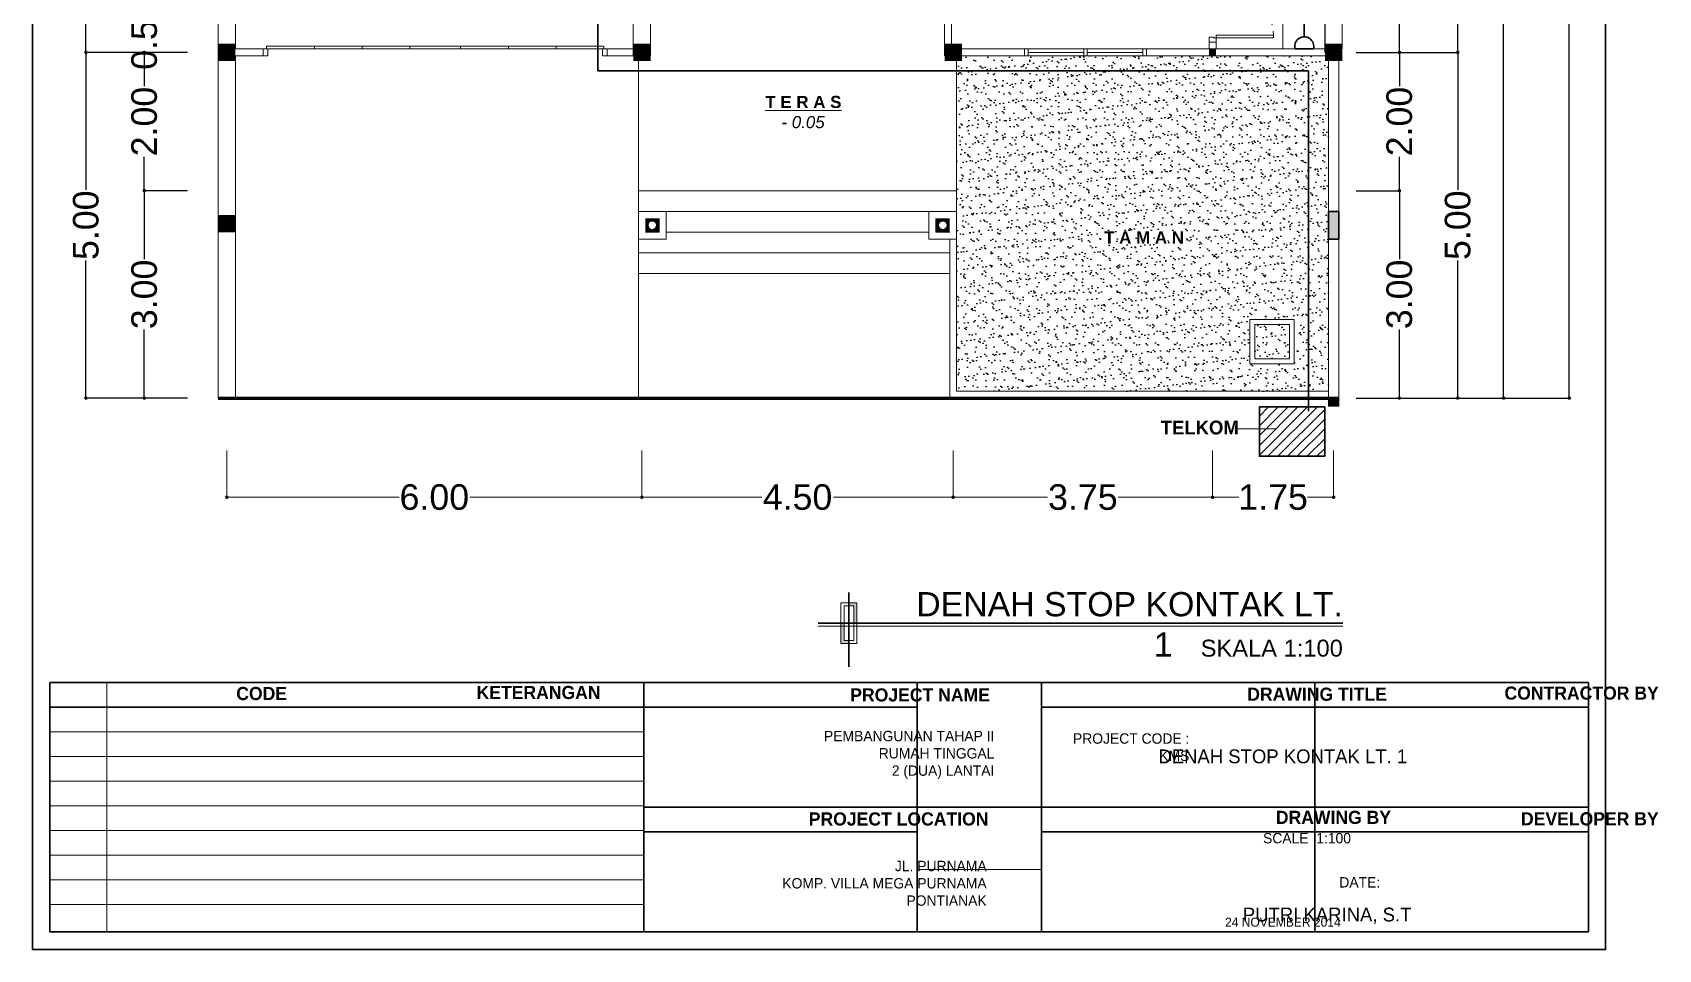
# Model space of a CAD drawing. Header units: millimetres. Extents: x 3154 to 8657, y 46 to 4632.
# Drawn here: x 3154 to 5504, y 46 to 1372 of the extents above; entities that cross this region are included whole.
import ezdxf

# ---------------------------------------------------------------- set-up
doc = ezdxf.new("R2010")
doc.units = ezdxf.units.MM
doc.linetypes.add('ACAD_ISO03W100', pattern=[30, 12, -18])
doc.layers.add('1', color=7, linetype='Continuous')
for name, color, linetype, lineweight in [('A_DEN_TEXT', 7, 'Continuous', 0), ('Dimensi', 7, 'Continuous', 5), ('Dinding', 7, 'Continuous', 15), ('lampu', 1, 'Continuous', 30), ('Lantai_Arsir', 8, 'Continuous', 5), ('P_N_J', 6, 'Continuous', 9), ('Tangga', 250, 'Continuous', 9)]:
    doc.layers.add(name, color=color, linetype=linetype, lineweight=lineweight)
doc.styles.add('kop1', font='swisscl.ttf')
doc.styles.get("Standard").update_dxf_attribs({"font": 'arial.ttf'})
doc.dimstyles.get("Standard").update_dxf_attribs({"dimtxt": 30, "dimasz": 5, "dimexe": 2, "dimexo": 20, "dimgap": 3, "dimtad": 0, "dimlfac": 0.01, "dimzin": 0, "dimdsep": 46, "dimtxsty": 'Standard', "dimblk": 'DOT', "dimcen": 0.09, "dimadec": 0, "dimazin": 0, "dimtfac": 1, "dimtofl": 0, "dimtmove": 0, "dimatfit": 3, "dimldrblk": 'DOT', "dimfxl": 0.18, "dimtolj": 1, "dimtzin": 0, "dimarcsym": 0})

# ---------------------------------------------------------------- blocks, each defined once
blk = doc.blocks.new('_Dot')
at = {"color": 0, "linetype": 'ByBlock', "lineweight": -2}
blk.add_line((-0.5, 0), (-1, 0), dxfattribs=at)
at = {"color": 0, "linetype": 'ByBlock', "const_width": 0.5}
blk.add_lwpolyline([(-0.25, 0, 1), (0.25, 0, 1)], format="xyb", close=True, dxfattribs=at)
blk = doc.blocks.new('*D3')
at = {"layer": 'Defpoints', "color": 0, "transparency": 16777216}
for p in [(3434.9, 787.8), (4034.9, 787.8), (4034.9, 700)]:
    blk.add_point(p, dxfattribs=at)
at = {"layer": 'Dimensi', "color": 0, "transparency": 16777216}
for p, q in [((3434.9, 767.8), (3434.9, 698)), ((4034.9, 767.8), (4034.9, 698)), ((3439.9, 700), (3683.9, 700)), ((4029.9, 700), (3786, 700))]:
    blk.add_line(p, q, dxfattribs=at)
at = {"layer": 'Dimensi', "color": 0, "transparency": 16777216, "xscale": 5, "yscale": 5, "zscale": 5, "rotation": 180}
blk.add_blockref('_Dot', (3434.9, 700), dxfattribs=at)
at = {"layer": 'Dimensi', "color": 0, "transparency": 16777216, "xscale": 5, "yscale": 5, "zscale": 5}
blk.add_blockref('_Dot', (4034.9, 700), dxfattribs=at)
at = {"layer": 'Dimensi', "color": 0, "transparency": 16777216, "insert": (3734.9, 700), "char_height": 37, "attachment_point": 5}
blk.add_mtext('\\A1;6.00', dxfattribs=at)
blk = doc.blocks.new('*D4')
at = {"layer": 'Defpoints', "color": 0, "transparency": 16777216}
for p in [(4034.9, 787.8), (4484.9, 787.8), (4484.9, 700)]:
    blk.add_point(p, dxfattribs=at)
at = {"layer": 'Dimensi', "color": 0, "transparency": 16777216}
for p, q in [((4034.9, 767.8), (4034.9, 698)), ((4484.9, 767.8), (4484.9, 698)), ((4039.9, 700), (4208.2, 700)), ((4479.9, 700), (4311.7, 700))]:
    blk.add_line(p, q, dxfattribs=at)
at = {"layer": 'Dimensi', "color": 0, "transparency": 16777216, "xscale": 5, "yscale": 5, "zscale": 5, "rotation": 180}
blk.add_blockref('_Dot', (4034.9, 700), dxfattribs=at)
at = {"layer": 'Dimensi', "color": 0, "transparency": 16777216, "xscale": 5, "yscale": 5, "zscale": 5}
blk.add_blockref('_Dot', (4484.9, 700), dxfattribs=at)
at = {"layer": 'Dimensi', "color": 0, "transparency": 16777216, "insert": (4259.9, 700), "char_height": 37, "attachment_point": 5}
blk.add_mtext('\\A1;4.50', dxfattribs=at)
blk = doc.blocks.new('*D5')
at = {"layer": 'Defpoints', "color": 0, "transparency": 16777216}
for p in [(3231.2, 1343.4), (3345.9, 1343.4), (3345.9, 843.4)]:
    blk.add_point(p, dxfattribs=at)
at = {"layer": 'Dimensi', "color": 0, "lineweight": -2, "transparency": 16777216}
for p, q in [((3325.9, 1343.4), (3229.2, 1343.4)), ((3231.2, 1338.4), (3231.2, 1144.4)), ((3231.2, 848.4), (3231.2, 1042.4)), ((3325.9, 843.4), (3229.2, 843.4))]:
    blk.add_line(p, q, dxfattribs=at)
at = {"layer": 'Dimensi', "color": 0, "lineweight": -2, "transparency": 16777216, "xscale": 5, "yscale": 5, "zscale": 5}
for p, rotation in [((3231.2, 1343.4), 90), ((3231.2, 843.4), 270)]:
    blk.add_blockref('_Dot', p, dxfattribs=dict(at, rotation=rotation))
at = {"layer": 'Dimensi', "color": 0, "transparency": 16777216, "insert": (3231.2, 1093.4), "char_height": 37, "attachment_point": 5, "rotation": 90}
blk.add_mtext('\\A1;5.00', dxfattribs=at)
blk = doc.blocks.new('*D7')
at = {"layer": 'Defpoints', "color": 0, "transparency": 16777216}
for p in [(4484.9, 787.8), (4859.9, 787.8), (4859.9, 700)]:
    blk.add_point(p, dxfattribs=at)
at = {"layer": 'Dimensi', "color": 0, "transparency": 16777216}
for p, q in [((4484.9, 767.8), (4484.9, 698)), ((4859.9, 767.8), (4859.9, 698)), ((4489.9, 700), (4621.3, 700)), ((4854.9, 700), (4723.6, 700))]:
    blk.add_line(p, q, dxfattribs=at)
at = {"layer": 'Dimensi', "color": 0, "transparency": 16777216, "xscale": 5, "yscale": 5, "zscale": 5, "rotation": 180}
blk.add_blockref('_Dot', (4484.9, 700), dxfattribs=at)
at = {"layer": 'Dimensi', "color": 0, "transparency": 16777216, "xscale": 5, "yscale": 5, "zscale": 5}
blk.add_blockref('_Dot', (4859.9, 700), dxfattribs=at)
at = {"layer": 'Dimensi', "color": 0, "transparency": 16777216, "insert": (4672.4, 700), "char_height": 37, "attachment_point": 5}
blk.add_mtext('\\A1;3.75', dxfattribs=at)
blk = doc.blocks.new('*D8')
at = {"layer": 'Defpoints', "color": 0, "transparency": 16777216}
for p in [(4859.9, 787.8), (5034.9, 787.8), (4859.9, 700)]:
    blk.add_point(p, dxfattribs=at)
at = {"layer": 'Dimensi', "color": 0, "transparency": 16777216}
for p, q in [((4859.9, 767.8), (4859.9, 698)), ((5034.9, 767.8), (5034.9, 698)), ((4864.9, 700), (4898, 700)), ((5029.9, 700), (4996.9, 700))]:
    blk.add_line(p, q, dxfattribs=at)
at = {"layer": 'Dimensi', "color": 0, "transparency": 16777216, "xscale": 5, "yscale": 5, "zscale": 5, "rotation": 180}
blk.add_blockref('_Dot', (4859.9, 700), dxfattribs=at)
at = {"layer": 'Dimensi', "color": 0, "transparency": 16777216, "xscale": 5, "yscale": 5, "zscale": 5}
blk.add_blockref('_Dot', (5034.9, 700), dxfattribs=at)
at = {"layer": 'Dimensi', "color": 0, "transparency": 16777216, "insert": (4947.4, 700), "char_height": 37, "attachment_point": 5}
blk.add_mtext('\\A1;1.75', dxfattribs=at)
blk = doc.blocks.new('*D10')
at = {"layer": 'Defpoints', "color": 0, "transparency": 16777216}
for p in [(3231.2, 2043.4), (3378.1, 2043.4), (3313.6, 1343.4)]:
    blk.add_point(p, dxfattribs=at)
at = {"layer": 'Dimensi', "color": 0, "lineweight": -2, "transparency": 16777216}
for p, q in [((3358.1, 2043.4), (3229.2, 2043.4)), ((3231.2, 2038.4), (3231.2, 1744.2)), ((3231.2, 1348.4), (3231.2, 1642.5)), ((3293.6, 1343.4), (3229.2, 1343.4))]:
    blk.add_line(p, q, dxfattribs=at)
at = {"layer": 'Dimensi', "color": 0, "lineweight": -2, "transparency": 16777216, "xscale": 5, "yscale": 5, "zscale": 5}
for p, rotation in [((3231.2, 2043.4), 90), ((3231.2, 1343.4), 270)]:
    blk.add_blockref('_Dot', p, dxfattribs=dict(at, rotation=rotation))
at = {"layer": 'Dimensi', "color": 0, "transparency": 16777216, "insert": (3231.2, 1693.4), "char_height": 37, "attachment_point": 5, "rotation": 90}
blk.add_mtext('\\A1;7.00', dxfattribs=at)
blk = doc.blocks.new('*D11')
at = {"layer": 'Defpoints', "color": 0, "transparency": 16777216}
for p in [(3315.6, 1343.4), (3398.1, 1343.4), (3398.1, 1143.4)]:
    blk.add_point(p, dxfattribs=at)
at = {"layer": 'Dimensi', "color": 0, "lineweight": -2, "transparency": 16777216}
for p, q in [((3378.1, 1343.4), (3313.6, 1343.4)), ((3315.6, 1338.4), (3315.6, 1294.7)), ((3315.6, 1148.4), (3315.6, 1192.1)), ((3378.1, 1143.4), (3313.6, 1143.4))]:
    blk.add_line(p, q, dxfattribs=at)
at = {"layer": 'Dimensi', "color": 0, "lineweight": -2, "transparency": 16777216, "xscale": 5, "yscale": 5, "zscale": 5}
for p, rotation in [((3315.6, 1343.4), 90), ((3315.6, 1143.4), 270)]:
    blk.add_blockref('_Dot', p, dxfattribs=dict(at, rotation=rotation))
at = {"layer": 'Dimensi', "color": 0, "transparency": 16777216, "insert": (3315.6, 1243.4), "char_height": 37, "attachment_point": 5, "rotation": 90}
blk.add_mtext('\\A1;2.00', dxfattribs=at)
blk = doc.blocks.new('*D12')
at = {"layer": 'Defpoints', "color": 0, "transparency": 16777216}
for p in [(3315.6, 1143.4), (3398.1, 1143.4), (3398.1, 843.4)]:
    blk.add_point(p, dxfattribs=at)
at = {"layer": 'Dimensi', "color": 0, "lineweight": -2, "transparency": 16777216}
for p, q in [((3378.1, 1143.4), (3313.6, 1143.4)), ((3315.6, 1138.4), (3315.6, 1044.3)), ((3315.6, 848.4), (3315.6, 942.4)), ((3378.1, 843.4), (3313.6, 843.4))]:
    blk.add_line(p, q, dxfattribs=at)
at = {"layer": 'Dimensi', "color": 0, "lineweight": -2, "transparency": 16777216, "xscale": 5, "yscale": 5, "zscale": 5}
for p, rotation in [((3315.6, 1143.4), 90), ((3315.6, 843.4), 270)]:
    blk.add_blockref('_Dot', p, dxfattribs=dict(at, rotation=rotation))
at = {"layer": 'Dimensi', "color": 0, "transparency": 16777216, "insert": (3315.6, 993.4), "char_height": 37, "attachment_point": 5, "rotation": 90}
blk.add_mtext('\\A1;3.00', dxfattribs=at)
blk = doc.blocks.new('*D13')
at = {"layer": 'Defpoints', "color": 0, "transparency": 16777216}
for p in [(3315.6, 1393.4), (3398.1, 1393.4), (3398.1, 1343.4)]:
    blk.add_point(p, dxfattribs=at)
at = {"layer": 'Dimensi', "color": 0, "lineweight": -2, "transparency": 16777216}
for p, q in [((3378.1, 1393.4), (3313.6, 1393.4)), ((3315.6, 1398.4), (3315.6, 1403.4)), ((3378.1, 1343.4), (3313.6, 1343.4)), ((3315.6, 1338.4), (3315.6, 1333.4))]:
    blk.add_line(p, q, dxfattribs=at)
at = {"layer": 'Dimensi', "color": 0, "lineweight": -2, "transparency": 16777216, "xscale": 5, "yscale": 5, "zscale": 5}
for p, rotation in [((3315.6, 1393.4), 270), ((3315.6, 1343.4), 90)]:
    blk.add_blockref('_Dot', p, dxfattribs=dict(at, rotation=rotation))
at = {"layer": 'Dimensi', "color": 0, "transparency": 16777216, "insert": (3315.6, 1368.4), "char_height": 37, "attachment_point": 5, "rotation": 90}
blk.add_mtext('\\A1;0.50', dxfattribs=at)
blk = doc.blocks.new('*D16')
at = {"layer": 'Defpoints', "color": 0, "transparency": 16777216}
for p in [(5099.7, 1343.4), (5214.3, 1343.4), (5099.7, 843.4)]:
    blk.add_point(p, dxfattribs=at)
at = {"layer": 'Dimensi', "color": 0, "lineweight": -2, "transparency": 16777216}
for p, q in [((5119.7, 1343.4), (5216.3, 1343.4)), ((5214.3, 1338.4), (5214.3, 1144.4)), ((5214.3, 848.4), (5214.3, 1042.4)), ((5119.7, 843.4), (5216.3, 843.4))]:
    blk.add_line(p, q, dxfattribs=at)
at = {"layer": 'Dimensi', "color": 0, "lineweight": -2, "transparency": 16777216, "xscale": 5, "yscale": 5, "zscale": 5}
for p, rotation in [((5214.3, 1343.4), 90), ((5214.3, 843.4), 270)]:
    blk.add_blockref('_Dot', p, dxfattribs=dict(at, rotation=rotation))
at = {"layer": 'Dimensi', "color": 0, "transparency": 16777216, "insert": (5214.3, 1093.4), "char_height": 37, "attachment_point": 5, "rotation": 90}
blk.add_mtext('\\A1;5.00', dxfattribs=at)
blk = doc.blocks.new('*D18')
at = {"layer": 'Defpoints', "color": 0, "transparency": 16777216}
for p in [(5028.1, 1793.4), (5214.3, 1793.4), (5131.9, 1343.4)]:
    blk.add_point(p, dxfattribs=at)
at = {"layer": 'Dimensi', "color": 0, "lineweight": -2, "transparency": 16777216}
for p, q in [((5048.1, 1793.4), (5216.3, 1793.4)), ((5214.3, 1788.4), (5214.3, 1620.1)), ((5214.3, 1348.4), (5214.3, 1516.6)), ((5151.9, 1343.4), (5216.3, 1343.4))]:
    blk.add_line(p, q, dxfattribs=at)
at = {"layer": 'Dimensi', "color": 0, "lineweight": -2, "transparency": 16777216, "xscale": 5, "yscale": 5, "zscale": 5}
for p, rotation in [((5214.3, 1793.4), 90), ((5214.3, 1343.4), 270)]:
    blk.add_blockref('_Dot', p, dxfattribs=dict(at, rotation=rotation))
at = {"layer": 'Dimensi', "color": 0, "transparency": 16777216, "insert": (5214.3, 1568.4), "char_height": 37, "attachment_point": 5, "rotation": 90}
blk.add_mtext('\\A1;4.50', dxfattribs=at)
blk = doc.blocks.new('*D19')
at = {"layer": 'Defpoints', "color": 0, "transparency": 16777216}
for p in [(5047.4, 1343.4), (5129.9, 1343.4), (5047.4, 1143.4)]:
    blk.add_point(p, dxfattribs=at)
at = {"layer": 'Dimensi', "color": 0, "lineweight": -2, "transparency": 16777216}
for p, q in [((5067.4, 1343.4), (5131.9, 1343.4)), ((5129.9, 1338.4), (5129.9, 1294.7)), ((5129.9, 1148.4), (5129.9, 1192.1)), ((5067.4, 1143.4), (5131.9, 1143.4))]:
    blk.add_line(p, q, dxfattribs=at)
at = {"layer": 'Dimensi', "color": 0, "lineweight": -2, "transparency": 16777216, "xscale": 5, "yscale": 5, "zscale": 5}
for p, rotation in [((5129.9, 1343.4), 90), ((5129.9, 1143.4), 270)]:
    blk.add_blockref('_Dot', p, dxfattribs=dict(at, rotation=rotation))
at = {"layer": 'Dimensi', "color": 0, "transparency": 16777216, "insert": (5129.9, 1243.4), "char_height": 37, "attachment_point": 5, "rotation": 90}
blk.add_mtext('\\A1;2.00', dxfattribs=at)
blk = doc.blocks.new('*D20')
at = {"layer": 'Defpoints', "color": 0, "transparency": 16777216}
for p in [(5047.4, 1143.4), (5129.9, 1143.4), (5047.4, 843.4)]:
    blk.add_point(p, dxfattribs=at)
at = {"layer": 'Dimensi', "color": 0, "lineweight": -2, "transparency": 16777216}
for p, q in [((5067.4, 1143.4), (5131.9, 1143.4)), ((5129.9, 1138.4), (5129.9, 1044.3)), ((5129.9, 848.4), (5129.9, 942.4)), ((5067.4, 843.4), (5131.9, 843.4))]:
    blk.add_line(p, q, dxfattribs=at)
at = {"layer": 'Dimensi', "color": 0, "lineweight": -2, "transparency": 16777216, "xscale": 5, "yscale": 5, "zscale": 5}
for p, rotation in [((5129.9, 1143.4), 90), ((5129.9, 843.4), 270)]:
    blk.add_blockref('_Dot', p, dxfattribs=dict(at, rotation=rotation))
at = {"layer": 'Dimensi', "color": 0, "transparency": 16777216, "insert": (5129.9, 993.4), "char_height": 37, "attachment_point": 5, "rotation": 90}
blk.add_mtext('\\A1;3.00', dxfattribs=at)
blk = doc.blocks.new('*D21')
at = {"layer": 'Defpoints', "color": 0, "transparency": 16777216}
for p in [(5129.9, 3043.4), (5280.6, 3043.4), (5131.5, 843.4)]:
    blk.add_point(p, dxfattribs=at)
at = {"layer": 'Dimensi', "color": 0, "lineweight": -2, "transparency": 16777216}
for p, q in [((5149.9, 3043.4), (5282.6, 3043.4)), ((5280.6, 3038.4), (5280.6, 2009)), ((5280.6, 848.4), (5280.6, 1877.7)), ((5151.5, 843.4), (5282.6, 843.4))]:
    blk.add_line(p, q, dxfattribs=at)
at = {"layer": 'Dimensi', "color": 0, "lineweight": -2, "transparency": 16777216, "xscale": 5, "yscale": 5, "zscale": 5}
for p, rotation in [((5280.6, 3043.4), 90), ((5280.6, 843.4), 270)]:
    blk.add_blockref('_Dot', p, dxfattribs=dict(at, rotation=rotation))
at = {"layer": 'Dimensi', "color": 0, "transparency": 16777216, "insert": (5280.6, 1943.4), "char_height": 37, "attachment_point": 5, "rotation": 90}
blk.add_mtext('\\A1;22.00', dxfattribs=at)
blk = doc.blocks.new('*D22')
at = {"layer": 'Defpoints', "color": 0, "transparency": 16777216}
for p in [(5047.2, 1618.1), (5129.9, 1618.1), (5047.4, 1343.4)]:
    blk.add_point(p, dxfattribs=at)
at = {"layer": 'Dimensi', "color": 0, "lineweight": -2, "transparency": 16777216}
for p, q in [((5067.2, 1618.1), (5131.9, 1618.1)), ((5129.9, 1613.1), (5129.9, 1532.2)), ((5129.9, 1348.4), (5129.9, 1429.2)), ((5067.4, 1343.4), (5131.9, 1343.4))]:
    blk.add_line(p, q, dxfattribs=at)
at = {"layer": 'Dimensi', "color": 0, "lineweight": -2, "transparency": 16777216, "xscale": 5, "yscale": 5, "zscale": 5}
for p, rotation in [((5129.9, 1618.1), 90), ((5129.9, 1343.4), 270)]:
    blk.add_blockref('_Dot', p, dxfattribs=dict(at, rotation=rotation))
at = {"layer": 'Dimensi', "color": 0, "transparency": 16777216, "insert": (5129.9, 1480.7), "char_height": 37, "attachment_point": 5, "rotation": 90}
blk.add_mtext('\\A1;2.75', dxfattribs=at)
blk = doc.blocks.new('*D34')
at = {"layer": 'Defpoints', "color": 0, "transparency": 16777216}
for p in [(5158.8, 4443.4), (5375.4, 4443.4), (5180.8, 843.4)]:
    blk.add_point(p, dxfattribs=at)
at = {"layer": 'Dimensi', "color": 0, "lineweight": -2, "transparency": 16777216}
for p, q in [((5178.8, 4443.4), (5377.4, 4443.4)), ((5375.4, 4438.4), (5375.4, 2712)), ((5375.4, 848.4), (5375.4, 2581.3)), ((5200.8, 843.4), (5377.4, 843.4))]:
    blk.add_line(p, q, dxfattribs=at)
at = {"layer": 'Dimensi', "color": 0, "lineweight": -2, "transparency": 16777216, "xscale": 5, "yscale": 5, "zscale": 5}
for p, rotation in [((5375.4, 4443.4), 90), ((5375.4, 843.4), 270)]:
    blk.add_blockref('_Dot', p, dxfattribs=dict(at, rotation=rotation))
at = {"layer": 'Dimensi', "color": 0, "transparency": 16777216, "insert": (5375.4, 2646.7), "char_height": 37, "attachment_point": 5, "rotation": 90}
blk.add_mtext('\\A1;36.00', dxfattribs=at)

msp = doc.modelspace()

# ---------------------------------------------------------------- hatches: boundary and pattern name
at = {"layer": '1', "linetype": 'ByBlock'}
h = msp.add_hatch(color=256, dxfattribs=at)
h.dxf.hatch_style = 1
h.paths.add_polyline_path([(4864.944, 1348.361), (4854.944, 1348.361), (4854.944, 1338.361), (4864.944, 1338.361)])
h = msp.add_hatch(dxfattribs=at)
h.set_pattern_fill('AR-SAND', color=94, scale=10, style=0)
h.set_pattern_definition([(37.5, (252854.217, 102649.182), (-0.6299336, 19.2682377), [0, -15.2, 0, -17, 0, -16.25]), (7.5, (252854.217, 102649.182), (17.697767, 28.2214607), [0, -8.2, 0, -13.7, 0, -5.25]), (327.5, (252841.917, 102649.182), (31.1414186, 0.0565905), [0, -5, 0, -18, 0, -23.5]), (317.5, (252841.917, 102649.182), (30.061266, 8.7767556), [0, -2.5, 0, -11.8, 0, -13.5])])
h.paths.add_polyline_path([(5027.444, 853.361), (5027.444, 1330.861), (5022.444, 1330.861), (5022.444, 1338.361), (4497.444, 1338.361), (4497.444, 1330.861), (4489.944, 1330.861), (4489.944, 853.361)])
h.paths.add_polyline_path([(4977.875, 892.929), (4913.875, 892.929), (4913.875, 956.929), (4977.875, 956.929)], flags=16)
h.paths.add_polyline_path([(4970.875, 899.929), (4920.875, 899.929), (4920.875, 949.929), (4970.875, 949.929)], flags=0)
h.paths.add_polyline_path([(4639.183, 1088.785), (4760.883, 1088.785), (4760.883, 1062.535), (4639.183, 1062.535)], flags=24)
at = {"layer": 'A_DEN_TEXT'}
h = msp.add_hatch(color=256, dxfattribs=at)
h.paths.add_polyline_path([(4334.232, 547.392), (4345.807, 547.392), (4345.807, 517.794), (4341.253, 517.794), (4341.253, 542.838), (4334.232, 542.838)])
h.paths.add_polyline_path([(4322.658, 517.794), (4327.211, 517.794), (4327.211, 513.56), (4322.658, 513.56)])
h.paths.add_polyline_path([(4322.658, 513.56), (4327.211, 513.56), (4327.211, 492.75), (4334.232, 492.75), (4334.232, 488.196), (4322.658, 488.196)])
at = {"layer": 'Dinding'}
for color, points in [(256, [(3447.444, 1355.861), (3422.444, 1355.861), (3422.444, 1330.861), (3447.444, 1330.861)]), (256, [(4047.444, 1355.861), (4022.444, 1355.861), (4022.444, 1330.861), (4047.444, 1330.861)]), (256, [(4497.444, 1355.861), (4472.444, 1355.861), (4472.444, 1330.861), (4497.444, 1330.861)]), (256, [(5047.444, 1355.861), (5022.444, 1355.861), (5022.444, 1330.861), (5047.444, 1330.861)]), (256, [(5022.444, 1355.861), (5047.444, 1355.861), (5047.444, 1330.861), (5022.444, 1330.861)]), (256, [(3447.444, 1108.361), (3422.444, 1108.361), (3422.444, 1083.361), (3447.444, 1083.361)]), (0, [(5027.444, 1113.361), (5027.444, 1073.361), (5042.444, 1073.361), (5042.444, 1113.361)]), (0, [(5042.444, 1113.361), (5042.444, 1073.361), (5027.444, 1073.361), (5027.444, 1113.361)]), (0, [(5042.444, 1113.361), (5042.444, 1073.361), (5027.444, 1073.361), (5027.444, 1113.361)]), (0, [(5027.444, 1113.361), (5027.444, 1073.361), (5042.444, 1073.361), (5042.444, 1113.361)]), (0, [(5027.444, 1113.361), (5027.444, 1073.361), (5042.444, 1073.361), (5042.444, 1113.361)]), (0, [(5027.444, 1073.361), (5042.444, 1073.361), (5042.444, 1113.361), (5027.444, 1113.361)]), (0, [(5042.444, 1113.361), (5042.444, 1073.361), (5027.444, 1073.361), (5027.444, 1113.361)]), (0, [(5042.444, 1073.361), (5027.444, 1073.361), (5027.444, 1113.361), (5042.444, 1113.361)])]:
    msp.add_hatch(color=color, dxfattribs=at).paths.add_polyline_path(points)
h = msp.add_hatch(color=256, dxfattribs=at)
h.paths.add_polyline_path([(4059.944, 1103.361), (4039.944, 1103.361), (4039.944, 1083.361), (4059.944, 1083.361)])
h.paths.add_polyline_path([(4055.985, 1093.361, 1), (4043.902, 1093.361, 1)], flags=16)
h = msp.add_hatch(color=256, dxfattribs=at)
h.paths.add_polyline_path([(4459.944, 1103.361), (4479.944, 1103.361), (4479.944, 1083.361), (4459.944, 1083.361)])
h.paths.add_polyline_path([(4463.902, 1093.361, -1), (4475.985, 1093.361, -1)], flags=16)
at = {"layer": 'Dinding', "linetype": 'ByBlock', "lineweight": 5}
for points in [[(5027.444, 843.361), (5042.444, 843.361), (5042.444, 831.772), (5027.444, 831.772)], [(5042.444, 843.361), (5027.444, 843.361), (5027.444, 831.772), (5042.444, 831.772)]]:
    msp.add_hatch(color=256, dxfattribs=at).paths.add_polyline_path(points)
at = {"layer": 'lampu', "ltscale": 0.1}
h = msp.add_hatch(dxfattribs=at)
h.set_pattern_fill('ANSI31', color=0, scale=80, style=0)
h.set_pattern_definition([(45, (466808.074, 170705.287), (-7.07106781, 7.07106781), [])])
h.paths.add_polyline_path([(4927.589, 759.156), (4927.589, 830.656), (5022.089, 830.656), (5022.089, 759.156)])

# ---------------------------------------------------------------- linework, layer by layer
at = {"linetype": 'ByBlock', "lineweight": 30}
for p, q in [((3179.032, 432.141), (3179.032, 71.142)), ((5403.128, 432.141), (3179.032, 432.141)), ((4037.698, 432.141), (4037.698, 71.142)), ((4433.024, 432.141), (4433.024, 71.142)), ((4612.474, 432.141), (4612.474, 71.142)), ((5007.801, 432.141), (5007.801, 71.142)), ((5403.128, 432.141), (5403.128, 71.142)), ((4433.024, 396.435), (3179.032, 396.435)), ((5403.128, 396.435), (4612.474, 396.435)), ((5403.128, 251.642), (4037.698, 251.642)), ((4433.024, 215.935), (4037.698, 215.935)), ((5403.128, 215.935), (4612.474, 215.935)), ((4828.351, 215.935), (4612.474, 215.935)), ((5403.128, 71.142), (3179.032, 71.142))]:
    msp.add_line(p, q, dxfattribs=at)
msp.add_lwpolyline([(3154.051, 4632.468), (5428.109, 4632.468), (5428.109, 45.828), (3154.051, 45.828)], close=True, dxfattribs=at)
for points in [[(5042.444, 1113.361), (5042.444, 1073.361), (5027.444, 1073.361), (5027.444, 1113.361), (5042.444, 1113.361)], [(5027.444, 1113.361), (5027.444, 1073.361), (5042.444, 1073.361), (5042.444, 1113.361), (5027.444, 1113.361)], [(5027.444, 1113.361), (5027.444, 1073.361), (5042.444, 1073.361), (5042.444, 1113.361), (5027.444, 1113.361)], [(5042.444, 1113.361), (5042.444, 1073.361), (5027.444, 1073.361), (5027.444, 1113.361), (5042.444, 1113.361)], [(5027.444, 1113.361), (5027.444, 1073.361), (5042.444, 1073.361), (5042.444, 1113.361), (5027.444, 1113.361)], [(5042.444, 1113.361), (5042.444, 1073.361), (5027.444, 1073.361), (5027.444, 1113.361), (5042.444, 1113.361)], [(5042.444, 1113.361), (5042.444, 1073.361), (5027.444, 1073.361), (5027.444, 1113.361), (5042.444, 1113.361)], [(5027.444, 1113.361), (5027.444, 1073.361), (5042.444, 1073.361), (5042.444, 1113.361), (5027.444, 1113.361)]]:
    msp.add_lwpolyline(points)
at = {"layer": '1', "linetype": 'ByBlock'}
msp.add_line((5022.444, 1343.361), (5022.444, 1443.361), dxfattribs=at)
at = {"layer": 'A_DEN_TEXT', "lineweight": 30}
for p, q in [((4334.232, 562.36), (4334.232, 454.779)), ((5048.189, 517.794), (4289.666, 517.794)), ((4753.223, 517.794), (4332.767, 517.794))]:
    msp.add_line(p, q, dxfattribs=at)
at = {"layer": 'A_DEN_TEXT'}
for q in [(4289.666, 513.56), (4332.767, 513.56)]:
    msp.add_line((5048.189, 513.56), q, dxfattribs=at)
for points in [[(4345.807, 488.196), (4322.658, 488.196), (4322.658, 547.392), (4345.807, 547.392)], [(4341.253, 492.75), (4327.211, 492.75), (4327.211, 542.838), (4341.253, 542.838)]]:
    msp.add_lwpolyline(points, close=True, dxfattribs=at)
at = {"layer": 'Dimensi'}
for p, q in [((3487.444, 1348.361), (3487.444, 1338.361)), ((3492.444, 1348.361), (3492.444, 1352.361)), ((3492.444, 1352.361), (3561.444, 1352.361)), ((3561.444, 1348.361), (3492.444, 1348.361)), ((3494.444, 1348.361), (3494.444, 1338.361)), ((3561.444, 1352.361), (3630.444, 1352.361)), ((3561.444, 1352.361), (3561.444, 1348.361)), ((3630.444, 1348.361), (3561.444, 1348.361)), ((3630.444, 1352.361), (3630.444, 1348.361)), ((3630.444, 1352.361), (3699.444, 1352.361)), ((3699.444, 1348.361), (3630.444, 1348.361)), ((3699.444, 1352.361), (3699.444, 1348.361)), ((3699.444, 1352.361), (3768.444, 1352.361)), ((3768.444, 1348.361), (3699.444, 1348.361)), ((3772.944, 1352.361), (3703.944, 1352.361)), ((3703.944, 1348.361), (3772.944, 1348.361)), ((3772.944, 1352.361), (3772.944, 1348.361)), ((3841.944, 1352.361), (3772.944, 1352.361)), ((3772.944, 1348.361), (3841.944, 1348.361)), ((3910.944, 1352.361), (3841.944, 1352.361)), ((3841.944, 1352.361), (3841.944, 1348.361)), ((3841.944, 1348.361), (3910.944, 1348.361)), ((3979.944, 1352.361), (3910.944, 1352.361)), ((3910.944, 1352.361), (3910.944, 1348.361)), ((3910.944, 1348.361), (3979.944, 1348.361)), ((3977.944, 1348.361), (3977.944, 1338.361)), ((3979.944, 1348.361), (3979.944, 1352.361)), ((3984.944, 1348.361), (3984.944, 1338.361)), ((4029.944, 1338.361), (4029.944, 1143.361)), ((4489.944, 1338.361), (4489.944, 1143.361)), ((4489.944, 1143.361), (4029.944, 1143.361)), ((4029.944, 1143.361), (4029.944, 843.361)), ((4489.944, 1113.361), (4029.944, 1113.361)), ((4449.944, 1083.361), (4069.944, 1083.361)), ((4479.944, 1053.361), (4029.944, 1053.361)), ((4479.944, 1023.361), (4029.944, 1023.361)), ((3442.444, 843.361), (5027.444, 843.361))]:
    msp.add_line(p, q, dxfattribs=at)
for points in [[(4029.944, 1113.361), (4069.944, 1113.361), (4069.944, 1073.361), (4029.944, 1073.361), (4029.944, 1113.361)], [(4489.944, 1113.361), (4449.944, 1113.361), (4449.944, 1073.361), (4489.944, 1073.361), (4489.944, 1113.361)]]:
    msp.add_lwpolyline(points, dxfattribs=at)
at = {"layer": 'Dinding'}
for p, q in [((3422.444, 843.361), (3422.444, 4443.361)), ((3447.444, 1348.361), (3447.444, 2030.861)), ((4022.444, 1338.361), (4022.444, 2030.861)), ((4482.444, 1348.361), (4482.444, 1780.861)), ((5022.444, 1348.361), (5022.444, 1680.861)), ((5047.444, 1348.361), (5047.444, 1680.861)), ((5022.444, 1348.361), (5022.444, 1563.361)), ((5022.444, 1348.361), (5022.444, 1563.361)), ((5022.444, 1348.361), (5022.444, 1563.361)), ((5022.444, 1348.361), (5022.444, 1563.361)), ((5047.444, 1348.361), (5047.444, 1563.361)), ((5047.444, 1348.361), (5047.444, 1563.361)), ((5047.444, 1348.361), (5047.444, 1563.361)), ((5047.444, 1348.361), (5047.444, 1563.361)), ((4047.444, 1338.361), (4047.444, 1388.361)), ((4472.444, 1338.361), (4472.444, 1388.361)), ((4854.944, 1348.361), (4854.944, 1365.361)), ((4854.944, 1348.361), (4854.944, 1365.361)), ((4854.944, 1365.361), (4860.944, 1365.361)), ((4860.944, 1364.361), (4860.944, 1365.361)), ((4864.944, 1364.361), (4860.944, 1364.361)), ((4864.944, 1368.361), (4864.944, 1364.361)), ((4864.944, 1348.361), (4864.944, 1368.361)), ((4864.944, 1368.361), (4864.944, 1364.361)), ((4864.944, 1368.361), (4947.944, 1368.361)), ((4947.944, 1364.361), (4864.944, 1364.361)), ((4947.944, 1368.361), (4947.944, 1364.361)), ((3442.444, 1348.361), (3494.444, 1348.361)), ((3977.944, 1348.361), (4029.944, 1348.361)), ((4489.944, 1348.361), (4489.944, 1338.361)), ((4489.944, 1348.361), (4889.694, 1348.361)), ((4720.944, 1348.361), (5027.444, 1348.361)), ((4854.944, 1358.361), (4864.944, 1358.361)), ((3442.444, 1338.361), (3494.444, 1338.361)), ((3447.444, 843.361), (3447.444, 1338.361)), ((3977.944, 1338.361), (4039.944, 1338.361)), ((4479.944, 1338.361), (5027.444, 1338.361)), ((4489.944, 1338.361), (4489.944, 853.361)), ((4948.694, 1338.361), (4943.694, 1338.361)), ((5027.444, 843.361), (5027.444, 1338.361)), ((5027.444, 843.361), (5027.444, 1338.361)), ((5027.444, 843.361), (5027.444, 1338.361)), ((5027.444, 843.361), (5027.444, 1338.361)), ((5027.444, 843.361), (5027.444, 1338.361)), ((5027.444, 843.361), (5027.444, 1338.361)), ((5027.444, 843.361), (5027.444, 1338.361)), ((5027.444, 843.361), (5027.444, 1338.361)), ((5042.444, 843.361), (5042.444, 1338.361)), ((5042.444, 843.361), (5042.444, 1338.361)), ((5042.444, 843.361), (5042.444, 1338.361)), ((5042.444, 843.361), (5042.444, 1338.361)), ((5042.444, 843.361), (5042.444, 1338.361)), ((5042.444, 843.361), (5042.444, 1338.361)), ((5042.444, 843.361), (5042.444, 1338.361)), ((5042.444, 843.361), (5042.444, 1338.361)), ((4039.944, 1083.361), (4059.944, 1083.361)), ((4059.944, 1083.361), (4059.944, 1103.361)), ((4459.944, 1083.361), (4459.944, 1103.361)), ((4479.944, 1083.361), (4459.944, 1083.361)), ((4479.944, 1073.361), (4479.944, 843.361)), ((4489.944, 853.361), (5027.444, 853.361)), ((3427.444, 843.361), (3442.444, 843.361)), ((5027.444, 843.361), (5034.944, 843.361)), ((5027.444, 843.361), (5034.944, 843.361)), ((5027.444, 843.361), (5034.944, 843.361)), ((5027.444, 843.361), (5034.944, 843.361)), ((5027.444, 843.361), (5034.944, 843.361)), ((5027.444, 843.361), (5034.944, 843.361)), ((5027.444, 843.361), (5034.944, 843.361)), ((5027.444, 843.361), (5034.944, 843.361)), ((5042.444, 843.361), (5034.944, 843.361)), ((5042.444, 843.361), (5034.944, 843.361)), ((5042.444, 843.361), (5034.944, 843.361)), ((5042.444, 843.361), (5034.944, 843.361)), ((5042.444, 843.361), (5034.944, 843.361)), ((5042.444, 843.361), (5034.944, 843.361)), ((5042.444, 843.361), (5034.944, 843.361)), ((5042.444, 843.361), (5034.944, 843.361)), ((3261.565, 432.141), (3261.565, 71.142)), ((4037.698, 360.728), (3179.032, 360.728)), ((4037.698, 325.021), (3179.032, 325.021)), ((4037.698, 289.314), (3179.032, 289.314)), ((4037.698, 253.607), (3179.032, 253.607)), ((4037.698, 217.9), (3179.032, 217.9)), ((4037.698, 182.193), (3179.032, 182.193)), ((4037.698, 146.486), (3179.032, 146.486)), ((4612.474, 161.392), (4433.024, 161.392)), ((4037.698, 110.779), (3179.032, 110.779))]:
    msp.add_line(p, q, dxfattribs=at)
at = {"layer": 'Dinding', "linetype": 'Continuous', "lineweight": 9}
for p, q in [((4593.194, 1348.361), (4593.194, 1338.361)), ((4673.694, 1343.361), (4593.194, 1343.361)), ((4673.694, 1348.361), (4673.694, 1338.361)), ((4678.694, 1348.361), (4678.694, 1338.361)), ((4759.194, 1343.361), (4678.694, 1343.361)), ((4759.194, 1348.361), (4759.194, 1338.361))]:
    msp.add_line(p, q, dxfattribs=at)
at = {"layer": 'Dinding', "color": 0}
for p, q in [((5027.444, 1335.861), (5042.444, 1335.861)), ((5042.444, 1335.861), (5027.444, 1335.861)), ((5027.444, 1335.861), (5042.444, 1335.861)), ((5042.444, 1335.861), (5027.444, 1335.861)), ((5042.444, 1335.861), (5027.444, 1335.861)), ((5027.444, 1335.861), (5042.444, 1335.861)), ((5027.444, 1335.861), (5042.444, 1335.861)), ((5042.444, 1335.861), (5027.444, 1335.861))]:
    msp.add_line(p, q, dxfattribs=at)
at = {"layer": 'Dinding', "linetype": 'ByBlock', "lineweight": 60}
msp.add_line((3422.444, 843.361), (5042.444, 843.361), dxfattribs=at)
at = {"layer": 'Dinding', "linetype": 'Continuous', "lineweight": 9}
msp.add_lwpolyline([(4764.194, 1338.361), (4588.194, 1338.361), (4588.194, 1348.361), (4764.194, 1348.361)], close=True, dxfattribs=at)
at = {"layer": 'Dinding', "linetype": 'ByBlock', "lineweight": 5}
for points in [[(5042.444, 843.361), (5027.444, 843.361), (5027.444, 831.772), (5042.444, 831.772)], [(5027.444, 843.361), (5042.444, 843.361), (5042.444, 831.772), (5027.444, 831.772)]]:
    msp.add_lwpolyline(points, close=True, dxfattribs=at)
at = {"layer": 'Dinding'}
for centre in [(4049.944, 1093.361), (4469.944, 1093.361)]:
    msp.add_circle(centre, 6.042, dxfattribs=at)
at = {"layer": 'Dinding', "linetype": 'ACAD_ISO03W100', "ltscale": 0.5}
msp.add_arc((4865.119, 1364.444), 82.917, 2.707689, 90.121157, dxfattribs=at)
at = {"layer": 'lampu', "color": 1, "ltscale": 0.1}
for p, q in [((4992.444, 1365.831), (4992.444, 1387.305)), ((4979.11, 1348.361), (5005.777, 1348.361)), ((4988.444, 1348.361), (4996.444, 1348.361))]:
    msp.add_line(p, q, dxfattribs=at)
at = {"layer": 'lampu', "color": 0, "ltscale": 0.1}
msp.add_lwpolyline([(5022.089, 830.656), (4927.589, 830.656), (4927.589, 759.156), (5022.089, 759.156)], close=True, dxfattribs=at)
at = {"layer": 'lampu', "color": 1, "ltscale": 0.1}
msp.add_arc((4992.444, 1352.008), 13.823, 344.702794, 195.297206, dxfattribs=at)
at = {"layer": 'Lantai_Arsir'}
msp.add_line((4029.944, 844.888), (3447.444, 844.888), dxfattribs=at)
at = {"layer": 'P_N_J', "color": 1, "linetype": 'Continuous', "lineweight": 30}
for p, q in [((3971.339, 1549.906), (3971.339, 1316.906)), ((3971.339, 1549.906), (3971.339, 1316.906)), ((3971.339, 1316.906), (4998.339, 1316.906)), ((4998.339, 1316.906), (4998.339, 824.406))]:
    msp.add_line(p, q, dxfattribs=at)
at = {"layer": 'P_N_J', "color": 0, "linetype": 'Continuous'}
msp.add_line((4950.839, 798.906), (4891.839, 798.906), dxfattribs=at)
at = {"layer": 'Tangga', "color": 253}
msp.add_line((4961.444, 1452.834), (4961.444, 1348.361), dxfattribs=at)
at = {"layer": 'Tangga', "color": 0, "linetype": 'ByBlock', "lineweight": 5}
for points in [[(4977.875, 892.929), (4913.875, 892.929), (4913.875, 956.929), (4977.875, 956.929)], [(4970.875, 899.929), (4920.875, 899.929), (4920.875, 949.929), (4970.875, 949.929)]]:
    msp.add_lwpolyline(points, close=True, dxfattribs=at)

# ---------------------------------------------------------------- texts
at = {"layer": 'A_DEN_TEXT', "attachment_point": 3, "style": 'kop1'}
for s, insert, char_height, width in [('{\\fCentury Gothic|b1|i0|c0|p34;CODE}', (3521.976, 425.583), 19, 604.54559), ('{\\fCentury Gothic|b1|i0|c0|p34;KETERANGAN}', (3975.204, 427.146), 19, 604.54559), ('{\\fCentury Gothic|b1|i0|c0|p34;PROJECT NAME}', (4538.004, 423.558), 19, 604.54559), ('{\\fCentury Gothic|b1|i0|c0|p34;DRAWING TITLE}', (5111.832, 424.621), 19, 604.54559), ('{\\fCentury Gothic|b1|i0|c0|p34;CONTRACTOR BY}', (5504.876, 426.221), 19, 604.54559), ('{\\fCentury Gothic|b0|i0|c0|p34;PEMBANGUNAN TAHAP II\\PRUMAH TINGGAL\\P2 (DUA) LANTAI}', (4544.466, 362.085), 15, 604.54559), ('{\\fCentury Gothic|b0|i0|c0|p34;PROJECT CODE :\\PKMS}', (4826.383, 358.472), 15, 604.54559), ('{\\fCentury Gothic|b0|i0|c0|p34;DENAH STOP KONTAK LT. 1}', (5141.181, 335.164), 20, 666.8609), ('{\\fCentury Gothic|b1|i0|c0|p34;PROJECT LOCATION}', (4535.869, 244.149), 19, 604.54559), ('{\\fCentury Gothic|b1|i0|c0|p34;DRAWING BY}', (5117.868, 246.449), 19, 604.54559), ('{\\fCentury Gothic|b1|i0|c0|p34;DEVELOPER BY}', (5504.75, 244.328), 19, 604.54559), ('{\\fCentury Gothic|b0|i0|c0|p34;SCALE  1:100}', (5059.969, 214.336), 15, 604.54559), ('{\\fCentury Gothic|b0|i0|c0|p34;JL. PURNAMA\\P KOMP. VILLA MEGA PURNAMA\\PPONTIANAK}', (4533.324, 174.117), 15, 604.54559), ('{\\fCentury Gothic|b0|i0|c0|p34;DATE:}', (5102.174, 150.489), 15, 604.54559), ('{\\fCentury Gothic|b0|i0|c0|p34;PUTRI KARINA, S.T}', (5147.361, 106.356), 20, 666.8609), ('{\\fCentury Gothic|b0|i0|c0|p34;24 NOVEMBER 2014}', (5045.071, 91.867), 13, 604.54559)]:
    msp.add_mtext(s, dxfattribs=dict(at, insert=insert, char_height=char_height, width=width))
at = {"layer": 'Dimensi', "insert": (5048.189, 562.801), "char_height": 35, "width": 648.48937, "attachment_point": 3}
msp.add_mtext('DENAH STOP KONTAK LT. 1   {\\H0.7x;SKALA 1:100}', dxfattribs=at)
at = {"layer": 'Dinding', "insert": (4643.558, 1084.41), "char_height": 17.5, "width": 232.07754, "attachment_point": 1}
msp.add_mtext('\\pi59.564;{\\fArial|b1|i0|c0|p34;T A M A N}', dxfattribs=at)
at = {"layer": 'lampu', "color": 1, "ltscale": 0.1, "insert": (4784.84, 810.794), "char_height": 20, "width": 114.40687, "attachment_point": 1, "style": 'kop1'}
msp.add_mtext('{\\fCentury Gothic|b1|i0|c0|p34;\\C0;TELKOM}', dxfattribs=at)
at = {"layer": 'Tangga', "color": 253, "insert": (4207.941, 1280.491), "char_height": 17.5, "width": 119.14769, "attachment_point": 1}
msp.add_mtext('\\pi5.4205,t40.421;{\\fArial|b1|i0|c0|p34;\\LT E R A S\\P\\pi28.686,t63.686,98.686;\\fArial|b0|i1|c0|p34;\\l- 0.05}', dxfattribs=at)

# ---------------------------------------------------------------- dimensions: what is measured, and where the dimension line sits
at = {"layer": 'Dimensi'}
for base, p1, p2, picture, middle in [((5375.444, 4443.361), (5180.848, 843.361), (5158.801, 4443.361), '*D34', (5375.444, 2646.694)), ((5280.594, 3043.361), (5131.477, 843.361), (5129.882, 3043.361), '*D21', (5280.594, 1943.361)), ((3315.635, 1393.361), (3398.073, 1343.361), (3398.073, 1393.361), '*D13', (3315.635, 1368.361))]:
    dim = msp.add_linear_dim(base=base, p1=p1, p2=p2, angle=90, dimstyle='Standard', override={"dimtxt": 37}, dxfattribs=at)
    dim.commit()
    dim.dimension.update_dxf_attribs({"geometry": picture, "text_midpoint": middle, "dimtype": 160})
for base, p1, p2, picture, middle in [((3231.197, 2043.361), (3313.635, 1343.361), (3378.073, 2043.361), '*D10', (3231.197, 1693.361)), ((5214.32, 1793.361), (5131.882, 1343.361), (5028.064, 1793.361), '*D18', (5214.32, 1568.361)), ((5129.882, 1618.092), (5047.444, 1343.361), (5047.189, 1618.092), '*D22', (5129.882, 1480.726)), ((3231.197, 1343.361), (3345.854, 843.361), (3345.854, 1343.361), '*D5', (3231.197, 1093.361)), ((3315.635, 1343.361), (3398.073, 1143.361), (3398.073, 1343.361), '*D11', (3315.635, 1243.361)), ((5129.882, 1343.361), (5047.444, 1143.361), (5047.444, 1343.361), '*D19', (5129.882, 1243.361)), ((5214.32, 1343.361), (5099.663, 843.361), (5099.663, 1343.361), '*D16', (5214.32, 1093.361)), ((3315.635, 1143.361), (3398.073, 843.361), (3398.073, 1143.361), '*D12', (3315.635, 993.361)), ((5129.882, 1143.361), (5047.444, 843.361), (5047.444, 1143.361), '*D20', (5129.882, 993.361))]:
    dim = msp.add_linear_dim(base=base, p1=p1, p2=p2, angle=90, dimstyle='Standard', override={"dimtxt": 37}, dxfattribs=at)
    dim.commit()
    dim.dimension.update_dxf_attribs({"geometry": picture, "text_midpoint": middle})
for base, p1, p2, picture, middle in [((4034.944, 699.954), (3434.944, 787.772), (4034.944, 787.772), '*D3', (3734.944, 699.954)), ((4484.944, 699.954), (4034.944, 787.772), (4484.944, 787.772), '*D4', (4259.944, 699.954)), ((4859.944, 699.954), (4484.944, 787.772), (4859.944, 787.772), '*D7', (4672.444, 699.954)), ((4859.944, 699.954), (5034.944, 787.772), (4859.944, 787.772), '*D8', (4947.444, 699.954))]:
    dim = msp.add_linear_dim(base=base, p1=p1, p2=p2, dimstyle='Standard', override={"dimtxt": 37, "dimlwd": 65535, "dimlwe": 65535}, dxfattribs=at)
    dim.commit()
    dim.dimension.update_dxf_attribs({"geometry": picture, "text_midpoint": middle})

doc.saveas('drawing.dxf')
